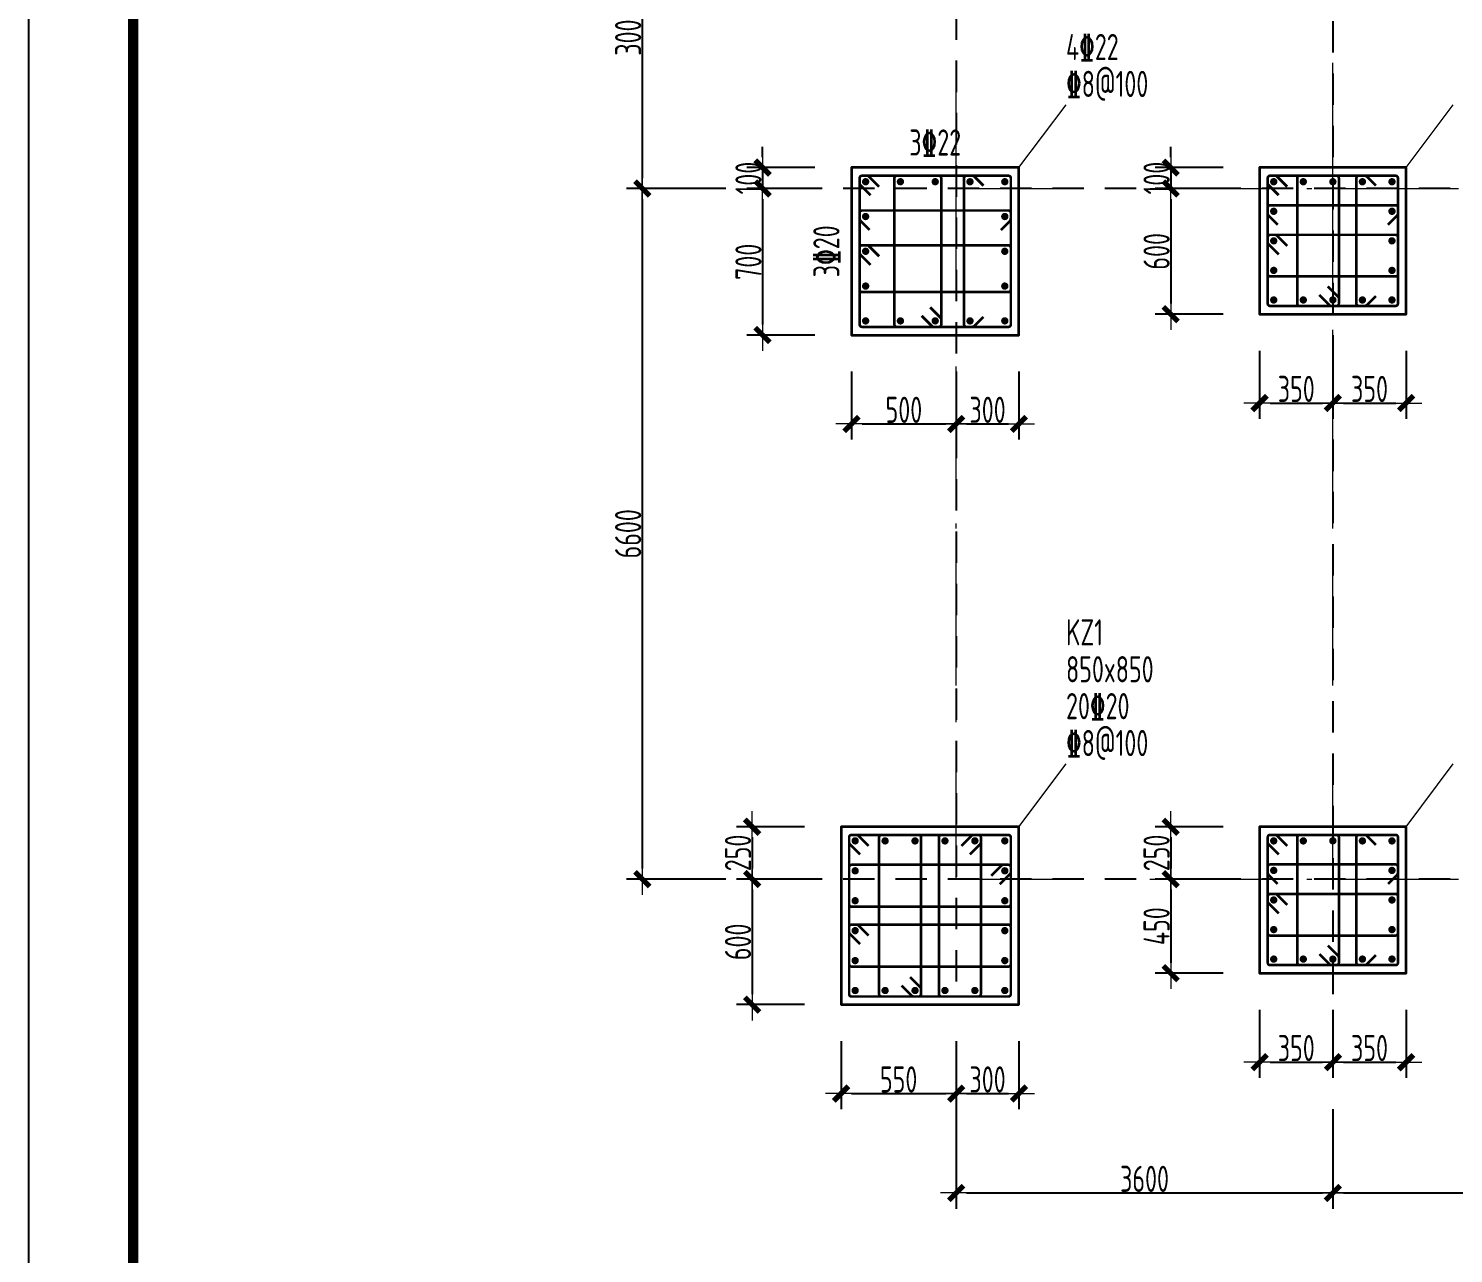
# Model space of a CAD drawing. Header units: millimetres. Extents: x 539196 to 807275, y 431843 to 1156631.
# Drawn here: x 603403 to 617021, y 532681 to 544389 of the extents above; entities that cross this region are included whole.
import ezdxf
from ezdxf.enums import TextEntityAlignment as Align

# ---------------------------------------------------------------- set-up
doc = ezdxf.new("R2010")
doc.units = ezdxf.units.MM
doc.header["$MEASUREMENT"] = 0
for name, pattern in [('DOTE', [2.42, 2, -0.2, 0.02, -0.2]), ('点划线', [1850, 1200, -300, 50, -300]), ('虚线', [500, 300, -200])]:
    doc.linetypes.add(name, pattern=pattern)
doc.layers.add('DOTE', color=1, linetype='DOTE')
doc.layers.add('PUB_TITLE', color=4, linetype='Continuous')
for name, color, linetype, lineweight in [('柱原位标注', 7, 'Continuous', 18), ('柱尺寸标注', 3, 'Continuous', 18), ('柱标注引线', 2, 'Continuous', 18), ('柱箍筋', 1, 'Continuous', 25), ('柱纵筋', 1, 'Continuous', 70), ('柱集中标注', 2, 'Continuous', 18), ('砼柱', 2, 'Continuous', 35), ('网格', 9, '点划线', 18), ('轴线标注', 3, 'Continuous', 18)]:
    doc.layers.add(name, color=color, linetype=linetype, lineweight=lineweight)
doc.styles.add('样式 1', font='yjkeng.shx', dxfattribs={"width": 0.7, "bigfont": 'yjkchn.shx'})
doc.dimstyles.new('盈建科结构', dxfattribs={"dimscale": 100, "dimtxt": 2.5, "dimasz": 1, "dimexe": 1.5, "dimexo": 0.625, "dimgap": 0.1, "dimtad": 1, "dimdec": 0, "dimrnd": 1, "dimzin": 0, "dimdsep": 46, "dimtxsty": '样式 1', "dimblk": '_yjkbk', "dimblk1": 'ARCHTICK', "dimblk2": 'ARCHTICK', "dimcen": 0.09, "dimadec": 0, "dimazin": 0, "dimtfac": 1, "dimtdec": 4, "dimtix": 1, "dimtmove": 2, "dimatfit": 3, "dimfxl": 0, "dimtolj": 1, "dimtzin": 0, "dimarcsym": 0})

# ---------------------------------------------------------------- blocks, each defined once
blk = doc.blocks.new('_yjkbk')
blk.add_line((-1, 0), (1.5, 0))
blk.add_lwpolyline([(-0.7, -0.7, 0.5, 0.5, 0), (0.7, 0.7, 0.5, 0.5, 0)], format="xyseb")
blk = doc.blocks.new('*D2052')
at = {"layer": 'Defpoints', "color": 0}
for p in [(611268, 541459), (612268, 541459), (612268, 540609)]:
    blk.add_point(p, dxfattribs=at)
at = {"layer": '柱尺寸标注', "color": 0, "lineweight": -2}
for p, q in [((611268, 541109), (611268, 540459)), ((612268, 541109), (612268, 540459)), ((611368, 540609), (612168, 540609))]:
    blk.add_line(p, q, dxfattribs=at)
at = {"layer": '柱尺寸标注', "color": 0, "lineweight": -2, "xscale": 100, "yscale": 100, "zscale": 100, "rotation": 180}
blk.add_blockref('_yjkbk', (611268, 540609), dxfattribs=at)
at = {"layer": '柱尺寸标注', "color": 0, "lineweight": -2, "xscale": 100, "yscale": 100, "zscale": 100}
blk.add_blockref('_yjkbk', (612268, 540609), dxfattribs=at)
at = {"layer": '柱尺寸标注', "color": 0, "insert": (611768, 540744), "char_height": 250, "attachment_point": 5, "style": '样式 1'}
blk.add_mtext('\\A1;500', dxfattribs=at)
blk = doc.blocks.new('_ARCHTICK')
at = {"color": 0, "linetype": 'ByBlock', "const_width": 0.15}
blk.add_lwpolyline([(-0.5, -0.5), (0.5, 0.5)], dxfattribs=at)
blk = doc.blocks.new('*D2053')
at = {"layer": 'Defpoints', "color": 0}
for p in [(612268, 541459), (612868, 541459), (612868, 540609)]:
    blk.add_point(p, dxfattribs=at)
at = {"layer": '柱尺寸标注', "color": 0, "lineweight": -2}
for p, q in [((612268, 541109), (612268, 540459)), ((612868, 541109), (612868, 540459)), ((612368, 540609), (612768, 540609))]:
    blk.add_line(p, q, dxfattribs=at)
at = {"layer": '柱尺寸标注', "color": 0, "lineweight": -2, "xscale": 100, "yscale": 100, "zscale": 100, "rotation": 180}
blk.add_blockref('_yjkbk', (612268, 540609), dxfattribs=at)
at = {"layer": '柱尺寸标注', "color": 0, "lineweight": -2, "xscale": 100, "yscale": 100, "zscale": 100}
blk.add_blockref('_yjkbk', (612868, 540609), dxfattribs=at)
at = {"layer": '柱尺寸标注', "color": 0, "insert": (612568, 540744), "char_height": 250, "attachment_point": 5, "style": '样式 1'}
blk.add_mtext('\\A1;300', dxfattribs=at)
blk = doc.blocks.new('*D2054')
at = {"layer": 'Defpoints', "color": 0}
for p in [(611268, 543059), (610418, 542859), (611268, 542859)]:
    blk.add_point(p, dxfattribs=at)
at = {"layer": '柱尺寸标注', "color": 0, "lineweight": -2}
for p, q in [((610418, 543159), (610418, 543259)), ((610918, 543059), (610268, 543059)), ((610418, 543059), (610418, 542859)), ((610918, 542859), (610268, 542859)), ((610418, 542759), (610418, 542659))]:
    blk.add_line(p, q, dxfattribs=at)
at = {"layer": '柱尺寸标注', "color": 0, "lineweight": -2, "xscale": 100, "yscale": 100, "zscale": 100}
for p, rotation in [((610418, 543059), 270), ((610418, 542859), 90)]:
    blk.add_blockref('_yjkbk', p, dxfattribs=dict(at, rotation=rotation))
at = {"layer": '柱尺寸标注', "color": 0, "insert": (610283, 542959), "char_height": 250, "attachment_point": 5, "rotation": 90, "style": '样式 1'}
blk.add_mtext('\\A1;100', dxfattribs=at)
blk = doc.blocks.new('*D2055')
at = {"layer": 'Defpoints', "color": 0}
for p in [(611268, 542859), (610418, 541459), (611268, 541459)]:
    blk.add_point(p, dxfattribs=at)
at = {"layer": '柱尺寸标注', "color": 0, "lineweight": -2}
for p, q in [((610918, 542859), (610268, 542859)), ((610418, 542759), (610418, 541559)), ((610918, 541459), (610268, 541459))]:
    blk.add_line(p, q, dxfattribs=at)
at = {"layer": '柱尺寸标注', "color": 0, "lineweight": -2, "xscale": 100, "yscale": 100, "zscale": 100}
for p, rotation in [((610418, 542859), 90), ((610418, 541459), 270)]:
    blk.add_blockref('_yjkbk', p, dxfattribs=dict(at, rotation=rotation))
at = {"layer": '柱尺寸标注', "color": 0, "insert": (610283, 542159), "char_height": 250, "attachment_point": 5, "rotation": 90, "style": '样式 1'}
blk.add_mtext('\\A1;700', dxfattribs=at)
blk = doc.blocks.new('*D2056')
at = {"layer": 'Defpoints', "color": 0}
for p in [(611168, 535059), (612268, 535059), (612268, 534209)]:
    blk.add_point(p, dxfattribs=at)
at = {"layer": '柱尺寸标注', "color": 0, "lineweight": -2}
for p, q in [((611168, 534709), (611168, 534059)), ((612268, 534709), (612268, 534059)), ((611268, 534209), (612168, 534209))]:
    blk.add_line(p, q, dxfattribs=at)
at = {"layer": '柱尺寸标注', "color": 0, "lineweight": -2, "xscale": 100, "yscale": 100, "zscale": 100, "rotation": 180}
blk.add_blockref('_yjkbk', (611168, 534209), dxfattribs=at)
at = {"layer": '柱尺寸标注', "color": 0, "lineweight": -2, "xscale": 100, "yscale": 100, "zscale": 100}
blk.add_blockref('_yjkbk', (612268, 534209), dxfattribs=at)
at = {"layer": '柱尺寸标注', "color": 0, "insert": (611718, 534344), "char_height": 250, "attachment_point": 5, "style": '样式 1'}
blk.add_mtext('\\A1;550', dxfattribs=at)
blk = doc.blocks.new('*D2057')
at = {"layer": 'Defpoints', "color": 0}
for p in [(612268, 535059), (612868, 535059), (612868, 534209)]:
    blk.add_point(p, dxfattribs=at)
at = {"layer": '柱尺寸标注', "color": 0, "lineweight": -2}
for p, q in [((612268, 534709), (612268, 534059)), ((612868, 534709), (612868, 534059)), ((612368, 534209), (612768, 534209))]:
    blk.add_line(p, q, dxfattribs=at)
at = {"layer": '柱尺寸标注', "color": 0, "lineweight": -2, "xscale": 100, "yscale": 100, "zscale": 100, "rotation": 180}
blk.add_blockref('_yjkbk', (612268, 534209), dxfattribs=at)
at = {"layer": '柱尺寸标注', "color": 0, "lineweight": -2, "xscale": 100, "yscale": 100, "zscale": 100}
blk.add_blockref('_yjkbk', (612868, 534209), dxfattribs=at)
at = {"layer": '柱尺寸标注', "color": 0, "insert": (612568, 534344), "char_height": 250, "attachment_point": 5, "style": '样式 1'}
blk.add_mtext('\\A1;300', dxfattribs=at)
blk = doc.blocks.new('*D2058')
at = {"layer": 'Defpoints', "color": 0}
for p in [(611168, 536759), (610318, 536259), (611168, 536259)]:
    blk.add_point(p, dxfattribs=at)
at = {"layer": '柱尺寸标注', "color": 0, "lineweight": -2}
for p, q in [((610818, 536759), (610168, 536759)), ((610318, 536659), (610318, 536359)), ((610818, 536259), (610168, 536259))]:
    blk.add_line(p, q, dxfattribs=at)
at = {"layer": '柱尺寸标注', "color": 0, "lineweight": -2, "xscale": 100, "yscale": 100, "zscale": 100}
for p, rotation in [((610318, 536759), 90), ((610318, 536259), 270)]:
    blk.add_blockref('_yjkbk', p, dxfattribs=dict(at, rotation=rotation))
at = {"layer": '柱尺寸标注', "color": 0, "insert": (610183, 536509), "char_height": 250, "attachment_point": 5, "rotation": 90, "style": '样式 1'}
blk.add_mtext('\\A1;250', dxfattribs=at)
blk = doc.blocks.new('*D2059')
at = {"layer": 'Defpoints', "color": 0}
for p in [(611168, 536259), (610318, 535059), (611168, 535059)]:
    blk.add_point(p, dxfattribs=at)
at = {"layer": '柱尺寸标注', "color": 0, "lineweight": -2}
for p, q in [((610818, 536259), (610168, 536259)), ((610318, 536159), (610318, 535159)), ((610818, 535059), (610168, 535059))]:
    blk.add_line(p, q, dxfattribs=at)
at = {"layer": '柱尺寸标注', "color": 0, "lineweight": -2, "xscale": 100, "yscale": 100, "zscale": 100}
for p, rotation in [((610318, 536259), 90), ((610318, 535059), 270)]:
    blk.add_blockref('_yjkbk', p, dxfattribs=dict(at, rotation=rotation))
at = {"layer": '柱尺寸标注', "color": 0, "insert": (610183, 535659), "char_height": 250, "attachment_point": 5, "rotation": 90, "style": '样式 1'}
blk.add_mtext('\\A1;600', dxfattribs=at)
blk = doc.blocks.new('*D2060')
at = {"layer": 'Defpoints', "color": 0}
for p in [(615168, 541659), (615868, 541659), (615868, 540809)]:
    blk.add_point(p, dxfattribs=at)
at = {"layer": '柱尺寸标注', "color": 0, "lineweight": -2}
for p, q in [((615168, 541309), (615168, 540659)), ((615868, 541309), (615868, 540659)), ((615268, 540809), (615768, 540809))]:
    blk.add_line(p, q, dxfattribs=at)
at = {"layer": '柱尺寸标注', "color": 0, "lineweight": -2, "xscale": 100, "yscale": 100, "zscale": 100, "rotation": 180}
blk.add_blockref('_yjkbk', (615168, 540809), dxfattribs=at)
at = {"layer": '柱尺寸标注', "color": 0, "lineweight": -2, "xscale": 100, "yscale": 100, "zscale": 100}
blk.add_blockref('_yjkbk', (615868, 540809), dxfattribs=at)
at = {"layer": '柱尺寸标注', "color": 0, "insert": (615518, 540944), "char_height": 250, "attachment_point": 5, "style": '样式 1'}
blk.add_mtext('\\A1;350', dxfattribs=at)
blk = doc.blocks.new('*D2061')
at = {"layer": 'Defpoints', "color": 0}
for p in [(615868, 541659), (616568, 541659), (616568, 540809)]:
    blk.add_point(p, dxfattribs=at)
at = {"layer": '柱尺寸标注', "color": 0, "lineweight": -2}
for p, q in [((615868, 541309), (615868, 540659)), ((616568, 541309), (616568, 540659)), ((615968, 540809), (616468, 540809))]:
    blk.add_line(p, q, dxfattribs=at)
at = {"layer": '柱尺寸标注', "color": 0, "lineweight": -2, "xscale": 100, "yscale": 100, "zscale": 100, "rotation": 180}
blk.add_blockref('_yjkbk', (615868, 540809), dxfattribs=at)
at = {"layer": '柱尺寸标注', "color": 0, "lineweight": -2, "xscale": 100, "yscale": 100, "zscale": 100}
blk.add_blockref('_yjkbk', (616568, 540809), dxfattribs=at)
at = {"layer": '柱尺寸标注', "color": 0, "insert": (616218, 540944), "char_height": 250, "attachment_point": 5, "style": '样式 1'}
blk.add_mtext('\\A1;350', dxfattribs=at)
blk = doc.blocks.new('*D2062')
at = {"layer": 'Defpoints', "color": 0}
for p in [(615168, 543059), (614318, 542859), (615168, 542859)]:
    blk.add_point(p, dxfattribs=at)
at = {"layer": '柱尺寸标注', "color": 0, "lineweight": -2}
for p, q in [((614318, 543159), (614318, 543259)), ((614818, 543059), (614168, 543059)), ((614318, 543059), (614318, 542859)), ((614818, 542859), (614168, 542859)), ((614318, 542759), (614318, 542659))]:
    blk.add_line(p, q, dxfattribs=at)
at = {"layer": '柱尺寸标注', "color": 0, "lineweight": -2, "xscale": 100, "yscale": 100, "zscale": 100}
for p, rotation in [((614318, 543059), 270), ((614318, 542859), 90)]:
    blk.add_blockref('_yjkbk', p, dxfattribs=dict(at, rotation=rotation))
at = {"layer": '柱尺寸标注', "color": 0, "insert": (614183, 542959), "char_height": 250, "attachment_point": 5, "rotation": 90, "style": '样式 1'}
blk.add_mtext('\\A1;100', dxfattribs=at)
blk = doc.blocks.new('*D2063')
at = {"layer": 'Defpoints', "color": 0}
for p in [(615168, 542859), (614318, 541659), (615168, 541659)]:
    blk.add_point(p, dxfattribs=at)
at = {"layer": '柱尺寸标注', "color": 0, "lineweight": -2}
for p, q in [((614818, 542859), (614168, 542859)), ((614318, 542759), (614318, 541759)), ((614818, 541659), (614168, 541659))]:
    blk.add_line(p, q, dxfattribs=at)
at = {"layer": '柱尺寸标注', "color": 0, "lineweight": -2, "xscale": 100, "yscale": 100, "zscale": 100}
for p, rotation in [((614318, 542859), 90), ((614318, 541659), 270)]:
    blk.add_blockref('_yjkbk', p, dxfattribs=dict(at, rotation=rotation))
at = {"layer": '柱尺寸标注', "color": 0, "insert": (614183, 542259), "char_height": 250, "attachment_point": 5, "rotation": 90, "style": '样式 1'}
blk.add_mtext('\\A1;600', dxfattribs=at)
blk = doc.blocks.new('*D2064')
at = {"layer": 'Defpoints', "color": 0}
for p in [(615168, 535359), (615868, 535359), (615868, 534509)]:
    blk.add_point(p, dxfattribs=at)
at = {"layer": '柱尺寸标注', "color": 0, "lineweight": -2}
for p, q in [((615168, 535009), (615168, 534359)), ((615868, 535009), (615868, 534359)), ((615268, 534509), (615768, 534509))]:
    blk.add_line(p, q, dxfattribs=at)
at = {"layer": '柱尺寸标注', "color": 0, "lineweight": -2, "xscale": 100, "yscale": 100, "zscale": 100, "rotation": 180}
blk.add_blockref('_yjkbk', (615168, 534509), dxfattribs=at)
at = {"layer": '柱尺寸标注', "color": 0, "lineweight": -2, "xscale": 100, "yscale": 100, "zscale": 100}
blk.add_blockref('_yjkbk', (615868, 534509), dxfattribs=at)
at = {"layer": '柱尺寸标注', "color": 0, "insert": (615518, 534644), "char_height": 250, "attachment_point": 5, "style": '样式 1'}
blk.add_mtext('\\A1;350', dxfattribs=at)
blk = doc.blocks.new('*D2065')
at = {"layer": 'Defpoints', "color": 0}
for p in [(615868, 535359), (616568, 535359), (616568, 534509)]:
    blk.add_point(p, dxfattribs=at)
at = {"layer": '柱尺寸标注', "color": 0, "lineweight": -2}
for p, q in [((615868, 535009), (615868, 534359)), ((616568, 535009), (616568, 534359)), ((615968, 534509), (616468, 534509))]:
    blk.add_line(p, q, dxfattribs=at)
at = {"layer": '柱尺寸标注', "color": 0, "lineweight": -2, "xscale": 100, "yscale": 100, "zscale": 100, "rotation": 180}
blk.add_blockref('_yjkbk', (615868, 534509), dxfattribs=at)
at = {"layer": '柱尺寸标注', "color": 0, "lineweight": -2, "xscale": 100, "yscale": 100, "zscale": 100}
blk.add_blockref('_yjkbk', (616568, 534509), dxfattribs=at)
at = {"layer": '柱尺寸标注', "color": 0, "insert": (616218, 534644), "char_height": 250, "attachment_point": 5, "style": '样式 1'}
blk.add_mtext('\\A1;350', dxfattribs=at)
blk = doc.blocks.new('*D2066')
at = {"layer": 'Defpoints', "color": 0}
for p in [(615168, 536759), (614318, 536259), (615168, 536259)]:
    blk.add_point(p, dxfattribs=at)
at = {"layer": '柱尺寸标注', "color": 0, "lineweight": -2}
for p, q in [((614818, 536759), (614168, 536759)), ((614318, 536659), (614318, 536359)), ((614818, 536259), (614168, 536259))]:
    blk.add_line(p, q, dxfattribs=at)
at = {"layer": '柱尺寸标注', "color": 0, "lineweight": -2, "xscale": 100, "yscale": 100, "zscale": 100}
for p, rotation in [((614318, 536759), 90), ((614318, 536259), 270)]:
    blk.add_blockref('_yjkbk', p, dxfattribs=dict(at, rotation=rotation))
at = {"layer": '柱尺寸标注', "color": 0, "insert": (614183, 536509), "char_height": 250, "attachment_point": 5, "rotation": 90, "style": '样式 1'}
blk.add_mtext('\\A1;250', dxfattribs=at)
blk = doc.blocks.new('*D2067')
at = {"layer": 'Defpoints', "color": 0}
for p in [(615168, 536259), (614318, 535359), (615168, 535359)]:
    blk.add_point(p, dxfattribs=at)
at = {"layer": '柱尺寸标注', "color": 0, "lineweight": -2}
for p, q in [((614818, 536259), (614168, 536259)), ((614318, 536159), (614318, 535459)), ((614818, 535359), (614168, 535359))]:
    blk.add_line(p, q, dxfattribs=at)
at = {"layer": '柱尺寸标注', "color": 0, "lineweight": -2, "xscale": 100, "yscale": 100, "zscale": 100}
for p, rotation in [((614318, 536259), 90), ((614318, 535359), 270)]:
    blk.add_blockref('_yjkbk', p, dxfattribs=dict(at, rotation=rotation))
at = {"layer": '柱尺寸标注', "color": 0, "insert": (614183, 535809), "char_height": 250, "attachment_point": 5, "rotation": 90, "style": '样式 1'}
blk.add_mtext('\\A1;450', dxfattribs=at)
blk = doc.blocks.new('*D2116')
at = {"layer": 'Defpoints', "color": 0}
for p in [(612268, 536259), (615868, 536259), (615868, 533259)]:
    blk.add_point(p, dxfattribs=at)
at = {"layer": '轴线标注', "color": 0, "lineweight": -2}
for p, q in [((612268, 534059), (612268, 533109)), ((615868, 534059), (615868, 533109)), ((612368, 533259), (615768, 533259))]:
    blk.add_line(p, q, dxfattribs=at)
at = {"layer": '轴线标注', "color": 0, "lineweight": -2, "xscale": 100, "yscale": 100, "zscale": 100, "rotation": 180}
blk.add_blockref('_yjkbk', (612268, 533259), dxfattribs=at)
at = {"layer": '轴线标注', "color": 0, "lineweight": -2, "xscale": 100, "yscale": 100, "zscale": 100}
blk.add_blockref('_yjkbk', (615868, 533259), dxfattribs=at)
at = {"layer": '轴线标注', "color": 0, "insert": (614068, 533394), "char_height": 250, "attachment_point": 5, "style": '样式 1'}
blk.add_mtext('\\A1;3600', dxfattribs=at)
blk = doc.blocks.new('*D2118')
at = {"layer": 'Defpoints', "color": 0}
for p in [(615868, 536259), (619668, 536259), (619668, 533259)]:
    blk.add_point(p, dxfattribs=at)
at = {"layer": '轴线标注', "color": 0, "lineweight": -2}
for p, q in [((615868, 534059), (615868, 533109)), ((619668, 534059), (619668, 533109)), ((615968, 533259), (619568, 533259))]:
    blk.add_line(p, q, dxfattribs=at)
at = {"layer": '轴线标注', "color": 0, "lineweight": -2, "xscale": 100, "yscale": 100, "zscale": 100, "rotation": 180}
blk.add_blockref('_yjkbk', (615868, 533259), dxfattribs=at)
at = {"layer": '轴线标注', "color": 0, "lineweight": -2, "xscale": 100, "yscale": 100, "zscale": 100}
blk.add_blockref('_yjkbk', (619668, 533259), dxfattribs=at)
at = {"layer": '轴线标注', "color": 0, "insert": (617768, 533394), "char_height": 250, "attachment_point": 5, "style": '样式 1'}
blk.add_mtext('\\A1;3800', dxfattribs=at)
blk = doc.blocks.new('*D2146')
at = {"layer": 'Defpoints', "color": 0}
for p in [(612268, 545859), (609268, 542859), (612268, 542859)]:
    blk.add_point(p, dxfattribs=at)
at = {"layer": '轴线标注', "color": 0, "lineweight": -2}
for p, q in [((610068, 545859), (609118, 545859)), ((609268, 545759), (609268, 542959)), ((610068, 542859), (609118, 542859))]:
    blk.add_line(p, q, dxfattribs=at)
at = {"layer": '轴线标注', "color": 0, "lineweight": -2, "xscale": 100, "yscale": 100, "zscale": 100}
for p, rotation in [((609268, 545859), 90), ((609268, 542859), 270)]:
    blk.add_blockref('_yjkbk', p, dxfattribs=dict(at, rotation=rotation))
at = {"layer": '轴线标注', "color": 0, "insert": (609133, 544359), "char_height": 250, "attachment_point": 5, "rotation": 90, "style": '样式 1'}
blk.add_mtext('\\A1;3000', dxfattribs=at)
blk = doc.blocks.new('*D2148')
at = {"layer": 'Defpoints', "color": 0}
for p in [(612268, 542859), (609268, 536259), (612268, 536259)]:
    blk.add_point(p, dxfattribs=at)
at = {"layer": '轴线标注', "color": 0, "lineweight": -2}
for p, q in [((610068, 542859), (609118, 542859)), ((609268, 542759), (609268, 536359)), ((610068, 536259), (609118, 536259))]:
    blk.add_line(p, q, dxfattribs=at)
at = {"layer": '轴线标注', "color": 0, "lineweight": -2, "xscale": 100, "yscale": 100, "zscale": 100}
for p, rotation in [((609268, 542859), 90), ((609268, 536259), 270)]:
    blk.add_blockref('_yjkbk', p, dxfattribs=dict(at, rotation=rotation))
at = {"layer": '轴线标注', "color": 0, "insert": (609133, 539559), "char_height": 250, "attachment_point": 5, "rotation": 90, "style": '样式 1'}
blk.add_mtext('\\A1;6600', dxfattribs=at)
blk = doc.blocks.new('jzzw')
at = {"layer": 'DOTE', "color": 1, "linetype": '虚线'}
for p, q in [((917386, 873149), (917386, 834829)), ((913786, 853271), (913786, 834829)), ((913786, 853271), (913786, 834829)), ((913786, 853271), (913786, 834829)), ((952506, 842549), (911886, 842549)), ((952506, 842549), (911886, 842549)), ((952506, 835949), (912186, 835949)), ((952506, 835949), (912186, 835949)), ((952506, 835949), (912186, 835949)), ((952506, 835949), (912186, 835949))]:
    blk.add_line(p, q, dxfattribs=at)

msp = doc.modelspace()

# ---------------------------------------------------------------- linework, layer by layer
at = {"layer": 'PUB_TITLE'}
msp.add_lwpolyline([(603402.6, 515943), (662802.6, 515943), (662802.6, 600043), (603402.6, 600043)], close=True, dxfattribs=at)
at = {"layer": 'PUB_TITLE', "const_width": 100}
msp.add_lwpolyline([(604402.6, 516943), (661802.6, 516943), (661802.6, 597543), (604402.6, 597543)], close=True, dxfattribs=at)
at = {"layer": '柱标注引线'}
for p, q in [((612867.6, 543059.2), (613317.6, 543659.2)), ((616567.6, 543059.2), (617017.6, 543659.2)), ((612867.6, 536759.2), (613317.6, 537359.2)), ((616567.6, 536759.2), (617017.6, 537359.2))]:
    msp.add_line(p, q, dxfattribs=at)
at = {"layer": '柱箍筋', "const_width": 25}
for points in [[(611531.6, 542876.5), (611433.4, 542974.8, 0.1989124), (611416.6, 542981.7), (611368.8, 542981.7, 0.4142136), (611345.1, 542958), (611345.1, 541560.5, 0.4142136), (611368.8, 541536.7), (612766.3, 541536.7, 0.4142136), (612790.1, 541560.5), (612790.1, 542958, 0.4142136), (612766.3, 542981.7), (611368.8, 542981.7, 0.4142136), (611345.1, 542958), (611345.1, 542910.2, 0.1989124), (611352, 542893.5), (611450.3, 542795.2)], [(611938.5, 541642), (612036.8, 541543.7, 0.1989124), (612053.6, 541536.7), (612101.3, 541536.7, 0.4142136), (612125.1, 541560.5), (612125.1, 542958, 0.4142136), (612101.3, 542981.7), (611701.3, 542981.7, 0.4142136), (611677.6, 542958), (611677.6, 541560.5, 0.4142136), (611701.3, 541536.7), (612101.3, 541536.7, 0.4142136), (612125.1, 541560.5), (612125.1, 541608.2, 0.1989124), (612118.1, 541625), (612019.9, 541723.3)], [(612529.1, 541632.1), (612440.7, 541543.7, -0.131362), (612414.1, 541536.7), (612366.3, 541536.7, -0.4142136), (612342.6, 541560.5), (612342.6, 542958, -0.4142136), (612366.3, 542981.7), (612414.1, 542981.7, -0.131362), (612440.7, 542974.8), (612529.1, 542886.4)], [(615431.6, 542876.5), (615333.4, 542974.8, 0.1989124), (615316.6, 542981.7), (615268.8, 542981.7, 0.4142136), (615245.1, 542958), (615245.1, 541760.5, 0.4142136), (615268.8, 541736.7), (616466.3, 541736.7, 0.4142136), (616490.1, 541760.5), (616490.1, 542958, 0.4142136), (616466.3, 542981.7), (615268.8, 542981.7, 0.4142136), (615245.1, 542958), (615245.1, 542910.2, 0.1989124), (615252, 542893.5), (615350.3, 542795.2)], [(615738.5, 541842), (615836.8, 541743.7, 0.1989124), (615853.6, 541736.7), (615901.3, 541736.7, 0.4142136), (615925.1, 541760.5), (615925.1, 542958, 0.4142136), (615901.3, 542981.7), (615551.3, 542981.7, 0.4142136), (615527.6, 542958), (615527.6, 541760.5, 0.4142136), (615551.3, 541736.7), (615901.3, 541736.7, 0.4142136), (615925.1, 541760.5), (615925.1, 541808.2, 0.1989124), (615918.1, 541825), (615819.9, 541923.3)], [(616279.1, 541832.1), (616190.7, 541743.7, -0.131362), (616164.1, 541736.7), (616116.3, 541736.7, -0.4142136), (616092.6, 541760.5), (616092.6, 542958, -0.4142136), (616116.3, 542981.7), (616164.1, 542981.7, -0.131362), (616190.7, 542974.8), (616279.1, 542886.4)], [(615340.4, 542512.7), (615252, 542601.1, -0.131362), (615245.1, 542627.7), (615245.1, 542675.5, -0.4142136), (615268.8, 542699.2), (616466.3, 542699.2, -0.4142136), (616490.1, 542675.5), (616490.1, 542627.7, -0.131362), (616483.1, 542601.1), (616394.7, 542512.7)], [(611440.4, 542462.7), (611352, 542551.1, -0.131362), (611345.1, 542577.7), (611345.1, 542625.5, -0.4142136), (611368.8, 542649.2), (612766.3, 542649.2, -0.4142136), (612790.1, 542625.5), (612790.1, 542577.7, -0.131362), (612783.1, 542551.1), (612694.7, 542462.7)], [(615350.3, 542230.2), (615252, 542328.5, -0.1989124), (615245.1, 542345.2), (615245.1, 542393, -0.4142136), (615268.8, 542416.7), (616466.3, 542416.7, -0.4142136), (616490.1, 542393), (616490.1, 542043, -0.4142136), (616466.3, 542019.2), (615268.8, 542019.2, -0.4142136), (615245.1, 542043), (615245.1, 542393, -0.4142136), (615268.8, 542416.7), (615316.6, 542416.7, -0.1989124), (615333.4, 542409.8), (615431.6, 542311.5)], [(611450.3, 542130.2), (611352, 542228.5, -0.1989124), (611345.1, 542245.2), (611345.1, 542293, -0.4142136), (611368.8, 542316.7), (612766.3, 542316.7, -0.4142136), (612790.1, 542293), (612790.1, 541893, -0.4142136), (612766.3, 541869.2), (611368.8, 541869.2, -0.4142136), (611345.1, 541893), (611345.1, 542293, -0.4142136), (611368.8, 542316.7), (611416.6, 542316.7, -0.1989124), (611433.4, 542309.8), (611531.6, 542211.5)], [(611431.6, 536576.5), (611333.4, 536674.8, 0.1989124), (611316.6, 536681.7), (611268.8, 536681.7, 0.4142136), (611245.1, 536658), (611245.1, 535160.5, 0.4142136), (611268.8, 535136.7), (612766.3, 535136.7, 0.4142136), (612790.1, 535160.5), (612790.1, 536658, 0.4142136), (612766.3, 536681.7), (611268.8, 536681.7, 0.4142136), (611245.1, 536658), (611245.1, 536610.2, 0.1989124), (611252, 536593.5), (611350.3, 536495.2)], [(611745.5, 535242), (611843.8, 535143.7, 0.1989124), (611860.6, 535136.7), (611908.3, 535136.7, 0.4142136), (611932.1, 535160.5), (611932.1, 536658, 0.4142136), (611908.3, 536681.7), (611554.8, 536681.7, 0.4142136), (611531.1, 536658), (611531.1, 535160.5, 0.4142136), (611554.8, 535136.7), (611908.3, 535136.7, 0.4142136), (611932.1, 535160.5), (611932.1, 535208.2, 0.1989124), (611925.1, 535225), (611826.9, 535323.3)], [(612317.5, 536576.5), (612415.8, 536674.8, -0.1989124), (612432.6, 536681.7), (612480.3, 536681.7, -0.4142136), (612504.1, 536658), (612504.1, 535160.5, -0.4142136), (612480.3, 535136.7), (612126.8, 535136.7, -0.4142136), (612103.1, 535160.5), (612103.1, 536658, -0.4142136), (612126.8, 536681.7), (612480.3, 536681.7, -0.4142136), (612504.1, 536658), (612504.1, 536610.2, -0.1989124), (612497.1, 536593.5), (612398.9, 536495.2)], [(615431.6, 536576.5), (615333.4, 536674.8, 0.1989124), (615316.6, 536681.7), (615268.8, 536681.7, 0.4142136), (615245.1, 536658), (615245.1, 535460.5, 0.4142136), (615268.8, 535436.7), (616466.3, 535436.7, 0.4142136), (616490.1, 535460.5), (616490.1, 536658, 0.4142136), (616466.3, 536681.7), (615268.8, 536681.7, 0.4142136), (615245.1, 536658), (615245.1, 536610.2, 0.1989124), (615252, 536593.5), (615350.3, 536495.2)], [(615738.5, 535542), (615836.8, 535443.7, 0.1989124), (615853.6, 535436.7), (615901.3, 535436.7, 0.4142136), (615925.1, 535460.5), (615925.1, 536658, 0.4142136), (615901.3, 536681.7), (615551.3, 536681.7, 0.4142136), (615527.6, 536658), (615527.6, 535460.5, 0.4142136), (615551.3, 535436.7), (615901.3, 535436.7, 0.4142136), (615925.1, 535460.5), (615925.1, 535508.2, 0.1989124), (615918.1, 535525), (615819.9, 535623.3)], [(616279.1, 535532.1), (616190.7, 535443.7, -0.131362), (616164.1, 535436.7), (616116.3, 535436.7, -0.4142136), (616092.6, 535460.5), (616092.6, 536658, -0.4142136), (616116.3, 536681.7), (616164.1, 536681.7, -0.131362), (616190.7, 536674.8), (616279.1, 536586.4)], [(615340.4, 536212.7), (615252, 536301.1, -0.131362), (615245.1, 536327.7), (615245.1, 536375.5, -0.4142136), (615268.8, 536399.2), (616466.3, 536399.2, -0.4142136), (616490.1, 536375.5), (616490.1, 536327.7, -0.131362), (616483.1, 536301.1), (616394.7, 536212.7)], [(612684.9, 536209.2), (612783.1, 536307.5, 0.1989124), (612790.1, 536324.2), (612790.1, 536372, 0.4142136), (612766.3, 536395.7), (611268.8, 536395.7, 0.4142136), (611245.1, 536372), (611245.1, 536018.5, 0.4142136), (611268.8, 535994.7), (612766.3, 535994.7, 0.4142136), (612790.1, 536018.5), (612790.1, 536372, 0.4142136), (612766.3, 536395.7), (612718.6, 536395.7, 0.1989124), (612701.8, 536388.8), (612603.5, 536290.5)], [(615350.3, 535930.2), (615252, 536028.5, -0.1989124), (615245.1, 536045.2), (615245.1, 536093, -0.4142136), (615268.8, 536116.7), (616466.3, 536116.7, -0.4142136), (616490.1, 536093), (616490.1, 535743, -0.4142136), (616466.3, 535719.2), (615268.8, 535719.2, -0.4142136), (615245.1, 535743), (615245.1, 536093, -0.4142136), (615268.8, 536116.7), (615316.6, 536116.7, -0.1989124), (615333.4, 536109.8), (615431.6, 536011.5)], [(611350.3, 535637.2), (611252, 535735.5, -0.1989124), (611245.1, 535752.2), (611245.1, 535800, -0.4142136), (611268.8, 535823.7), (612766.3, 535823.7, -0.4142136), (612790.1, 535800), (612790.1, 535446.5, -0.4142136), (612766.3, 535422.7), (611268.8, 535422.7, -0.4142136), (611245.1, 535446.5), (611245.1, 535800, -0.4142136), (611268.8, 535823.7), (611316.6, 535823.7, -0.1989124), (611333.4, 535816.8), (611431.6, 535718.5)]]:
    msp.add_lwpolyline(points, format="xyb", dxfattribs=at)
at = {"layer": '柱纵筋', "const_width": 35}
for points in [[(611420.1, 542924.2, 1), (611385.1, 542924.2, 1)], [(611752.6, 542924.2, 1), (611717.6, 542924.2, 1)], [(612085.1, 542924.2, 1), (612050.1, 542924.2, 1)], [(612417.6, 542924.2, 1), (612382.6, 542924.2, 1)], [(612750.1, 542924.2, 1), (612715.1, 542924.2, 1)], [(615320.1, 542924.2, 1), (615285.1, 542924.2, 1)], [(615602.6, 542924.2, 1), (615567.6, 542924.2, 1)], [(615885.1, 542924.2, 1), (615850.1, 542924.2, 1)], [(616167.6, 542924.2, 1), (616132.6, 542924.2, 1)], [(616450.1, 542924.2, 1), (616415.1, 542924.2, 1)], [(615320.1, 542641.7, 1), (615285.1, 542641.7, 1)], [(616450.1, 542641.7, 1), (616415.1, 542641.7, 1)], [(611420.1, 542591.7, 1), (611385.1, 542591.7, 1)], [(612750.1, 542591.7, 1), (612715.1, 542591.7, 1)], [(611420.1, 542259.2, 1), (611385.1, 542259.2, 1)], [(612750.1, 542259.2, 1), (612715.1, 542259.2, 1)], [(615320.1, 542359.2, 1), (615285.1, 542359.2, 1)], [(616450.1, 542359.2, 1), (616415.1, 542359.2, 1)], [(615320.1, 542076.7, 1), (615285.1, 542076.7, 1)], [(616450.1, 542076.7, 1), (616415.1, 542076.7, 1)], [(611420.1, 541926.7, 1), (611385.1, 541926.7, 1)], [(612750.1, 541926.7, 1), (612715.1, 541926.7, 1)], [(615320.1, 541794.2, 1), (615285.1, 541794.2, 1)], [(615602.6, 541794.2, 1), (615567.6, 541794.2, 1)], [(615885.1, 541794.2, 1), (615850.1, 541794.2, 1)], [(616167.6, 541794.2, 1), (616132.6, 541794.2, 1)], [(616450.1, 541794.2, 1), (616415.1, 541794.2, 1)], [(611420.1, 541594.2, 1), (611385.1, 541594.2, 1)], [(611752.6, 541594.2, 1), (611717.6, 541594.2, 1)], [(612085.1, 541594.2, 1), (612050.1, 541594.2, 1)], [(612417.6, 541594.2, 1), (612382.6, 541594.2, 1)], [(612750.1, 541594.2, 1), (612715.1, 541594.2, 1)], [(611320.1, 536624.2, 1), (611285.1, 536624.2, 1)], [(611606.1, 536624.2, 1), (611571.1, 536624.2, 1)], [(611892.1, 536624.2, 1), (611857.1, 536624.2, 1)], [(612178.1, 536624.2, 1), (612143.1, 536624.2, 1)], [(612464.1, 536624.2, 1), (612429.1, 536624.2, 1)], [(612750.1, 536624.2, 1), (612715.1, 536624.2, 1)], [(615320.1, 536624.2, 1), (615285.1, 536624.2, 1)], [(615602.6, 536624.2, 1), (615567.6, 536624.2, 1)], [(615885.1, 536624.2, 1), (615850.1, 536624.2, 1)], [(616167.6, 536624.2, 1), (616132.6, 536624.2, 1)], [(616450.1, 536624.2, 1), (616415.1, 536624.2, 1)], [(611320.1, 536338.2, 1), (611285.1, 536338.2, 1)], [(612750.1, 536338.2, 1), (612715.1, 536338.2, 1)], [(615320.1, 536341.7, 1), (615285.1, 536341.7, 1)], [(616450.1, 536341.7, 1), (616415.1, 536341.7, 1)], [(611320.1, 536052.2, 1), (611285.1, 536052.2, 1)], [(612750.1, 536052.2, 1), (612715.1, 536052.2, 1)], [(615320.1, 536059.2, 1), (615285.1, 536059.2, 1)], [(616450.1, 536059.2, 1), (616415.1, 536059.2, 1)], [(611320.1, 535766.2, 1), (611285.1, 535766.2, 1)], [(612750.1, 535766.2, 1), (612715.1, 535766.2, 1)], [(615320.1, 535776.7, 1), (615285.1, 535776.7, 1)], [(616450.1, 535776.7, 1), (616415.1, 535776.7, 1)], [(611320.1, 535480.2, 1), (611285.1, 535480.2, 1)], [(612750.1, 535480.2, 1), (612715.1, 535480.2, 1)], [(615320.1, 535494.2, 1), (615285.1, 535494.2, 1)], [(615602.6, 535494.2, 1), (615567.6, 535494.2, 1)], [(615885.1, 535494.2, 1), (615850.1, 535494.2, 1)], [(616167.6, 535494.2, 1), (616132.6, 535494.2, 1)], [(616450.1, 535494.2, 1), (616415.1, 535494.2, 1)], [(611320.1, 535194.2, 1), (611285.1, 535194.2, 1)], [(611606.1, 535194.2, 1), (611571.1, 535194.2, 1)], [(611892.1, 535194.2, 1), (611857.1, 535194.2, 1)], [(612178.1, 535194.2, 1), (612143.1, 535194.2, 1)], [(612464.1, 535194.2, 1), (612429.1, 535194.2, 1)], [(612750.1, 535194.2, 1), (612715.1, 535194.2, 1)]]:
    msp.add_lwpolyline(points, format="xyb", close=True, dxfattribs=at)
at = {"layer": '砼柱'}
for points in [[(612867.6, 543059.2), (611267.6, 543059.2), (611267.6, 541459.2), (612867.6, 541459.2)], [(616567.6, 543059.2), (615167.6, 543059.2), (615167.6, 541659.2), (616567.6, 541659.2)], [(612867.6, 536759.2), (611167.6, 536759.2), (611167.6, 535059.2), (612867.6, 535059.2)], [(616567.6, 536759.2), (615167.6, 536759.2), (615167.6, 535359.2), (616567.6, 535359.2)]]:
    msp.add_lwpolyline(points, close=True, dxfattribs=at)
at = {"layer": '网格'}
for p, q in [((612267.6, 542859.2), (612267.6, 545859.2)), ((615867.6, 542859.2), (615867.6, 545859.2)), ((612267.6, 536259.2), (612267.6, 542859.2)), ((612267.6, 542859.2), (615867.6, 542859.2)), ((615867.6, 536259.2), (615867.6, 542859.2)), ((615867.6, 542859.2), (619667.6, 542859.2)), ((612267.6, 536259.2), (615867.6, 536259.2)), ((615867.6, 536259.2), (619667.6, 536259.2))]:
    msp.add_line(p, q, dxfattribs=at)

# ---------------------------------------------------------------- block references
msp.add_blockref('jzzw', (-301518.2, -299689.7))

# ---------------------------------------------------------------- texts
at = {"layer": '柱原位标注', "linetype": 'Continuous', "style": '样式 1', "width": 0.7}
msp.add_text('3\x8422', height=250, dxfattribs=at).set_placement((612067.6, 543099.2), align=Align.BOTTOM_CENTER)
msp.add_text('3\x8420', height=250, rotation=90, dxfattribs=at).set_placement((611227.6, 542259.2), align=Align.BOTTOM_CENTER)
at = {"layer": '柱集中标注', "linetype": 'Continuous', "style": '样式 1', "width": 0.7}
for s, p in [('4\x8422', (613317.6, 544012)), ('\x848@100', (613317.6, 543659.2)), ('KZ1', (613317.6, 538417.5)), ('850x850', (613317.6, 538064.7)), ('20\x8420', (613317.6, 537712)), ('\x848@100', (613317.6, 537359.2))]:
    msp.add_text(s, height=250, dxfattribs=at).set_placement(p, align=Align.BOTTOM_LEFT)

# ---------------------------------------------------------------- dimensions: what is measured, and where the dimension line sits
at = {"layer": '柱尺寸标注'}
for p1, p2, picture, middle in [((611267.6, 543059.2), (611267.6, 542859.2), '*D2054', (610282.6, 542959.2)), ((615167.6, 543059.2), (615167.6, 542859.2), '*D2062', (614182.6, 542959.2)), ((611267.6, 542859.2), (611267.6, 541459.2), '*D2055', (610282.6, 542159.2)), ((615167.6, 542859.2), (615167.6, 541659.2), '*D2063', (614182.6, 542259.2)), ((615167.6, 541659.2), (615867.6, 541659.2), '*D2060', (615517.6, 540944.2)), ((615867.6, 541659.2), (616567.6, 541659.2), '*D2061', (616217.6, 540944.2)), ((611267.6, 541459.2), (612267.6, 541459.2), '*D2052', (611767.6, 540744.2)), ((612267.6, 541459.2), (612867.6, 541459.2), '*D2053', (612567.6, 540744.2)), ((611167.6, 536759.2), (611167.6, 536259.2), '*D2058', (610182.6, 536509.2)), ((615167.6, 536759.2), (615167.6, 536259.2), '*D2066', (614182.6, 536509.2)), ((611167.6, 536259.2), (611167.6, 535059.2), '*D2059', (610182.6, 535659.2)), ((615167.6, 536259.2), (615167.6, 535359.2), '*D2067', (614182.6, 535809.2)), ((615167.6, 535359.2), (615867.6, 535359.2), '*D2064', (615517.6, 534644.2)), ((615867.6, 535359.2), (616567.6, 535359.2), '*D2065', (616217.6, 534644.2)), ((611167.6, 535059.2), (612267.6, 535059.2), '*D2056', (611717.6, 534344.2)), ((612267.6, 535059.2), (612867.6, 535059.2), '*D2057', (612567.6, 534344.2))]:
    dim = msp.add_aligned_dim(p1=p1, p2=p2, distance=-850, dimstyle='盈建科结构', override={"dimscale": 100, "dimtxt": 2.5, "dimasz": 1, "dimexe": 1.5, "dimexo": 3.5, "dimgap": 0.1, "dimtad": 1, "dimlfac": 0.5, "dimrnd": 5, "dimdle": 0, "dimfxlon": 0}, dxfattribs=at)
    dim.commit()
    dim.dimension.update_dxf_attribs({"geometry": picture, "text_midpoint": middle})
at = {"layer": '轴线标注'}
for p1, p2, picture, middle in [((612267.6, 545859.2), (612267.6, 542859.2), '*D2146', (609132.6, 544359.2)), ((612267.6, 542859.2), (612267.6, 536259.2), '*D2148', (609132.6, 539559.2)), ((612267.6, 536259.2), (615867.6, 536259.2), '*D2116', (614067.6, 533394.2)), ((615867.6, 536259.2), (619667.6, 536259.2), '*D2118', (617767.6, 533394.2))]:
    dim = msp.add_aligned_dim(p1=p1, p2=p2, distance=-3000, dimstyle='盈建科结构', override={"dimscale": 100, "dimtxt": 2.5, "dimasz": 1, "dimexe": 1.5, "dimexo": 22, "dimgap": 0.1, "dimtad": 1, "dimlfac": 1, "dimrnd": 5, "dimdle": 0, "dimfxlon": 0}, dxfattribs=at)
    dim.commit()
    dim.dimension.update_dxf_attribs({"geometry": picture, "text_midpoint": middle})

doc.saveas('drawing.dxf')
